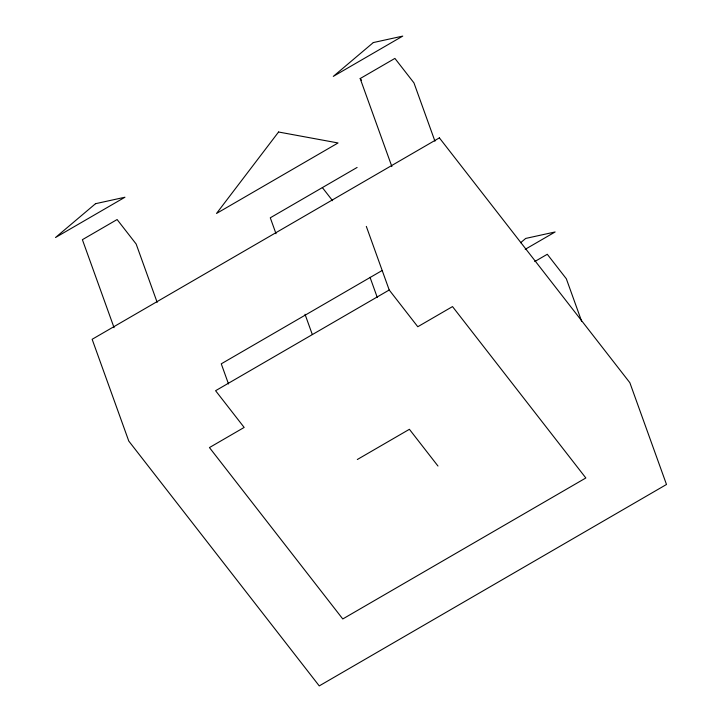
<?xml version="1.0" encoding="UTF-8"?>
<svg xmlns="http://www.w3.org/2000/svg" width="722" height="722" viewBox="0 0 722 722"><rect width="100%" height="100%" fill="white"/><g stroke="black" fill="none" stroke-linecap="round" stroke-linejoin="round"><path stroke-width="1.08" d="M520.598 242.745L525.706 238.431L555.128 231.97L525.219 249.316M391.865 166.547L360.179 78.554L394.907 58.41L413.959 82.895L434.951 141.205M357.101 167.45L270.29 217.8L276.012 233.702M382.209 270.47L221.266 363.825L228.513 383.969M389.212 290L215.589 390.71L244.162 427.433L209.443 447.577L342.769 618.962L585.84 477.973L452.513 306.588L417.785 326.732L389.212 290L366.316 226.392M534.749 261.554L547.285 254.279L566.328 278.764L581.598 321.173M357.309 459.517L409.401 429.301L437.974 466.033M360.179 78.554L361.541 80.304M322.373 187.594L332.58 200.707M370.034 277.32L377.281 297.464M305.018 314.278L312.274 334.421M157.152 302.337L136.16 244.027L117.108 219.542L82.389 239.686L114.067 327.68M278.557 132.009L216.519 213.459L338.058 142.965L278.557 132.009M95.53 203.694L55.504 237.52L124.951 197.232L95.53 203.694M373.328 42.562L333.293 76.388L402.75 36.1L373.328 42.562M439.382 137.875L92.145 339.295L128.778 441.07L319.25 685.9L666.496 484.48L629.855 382.705L439.382 137.875"/></g></svg>
